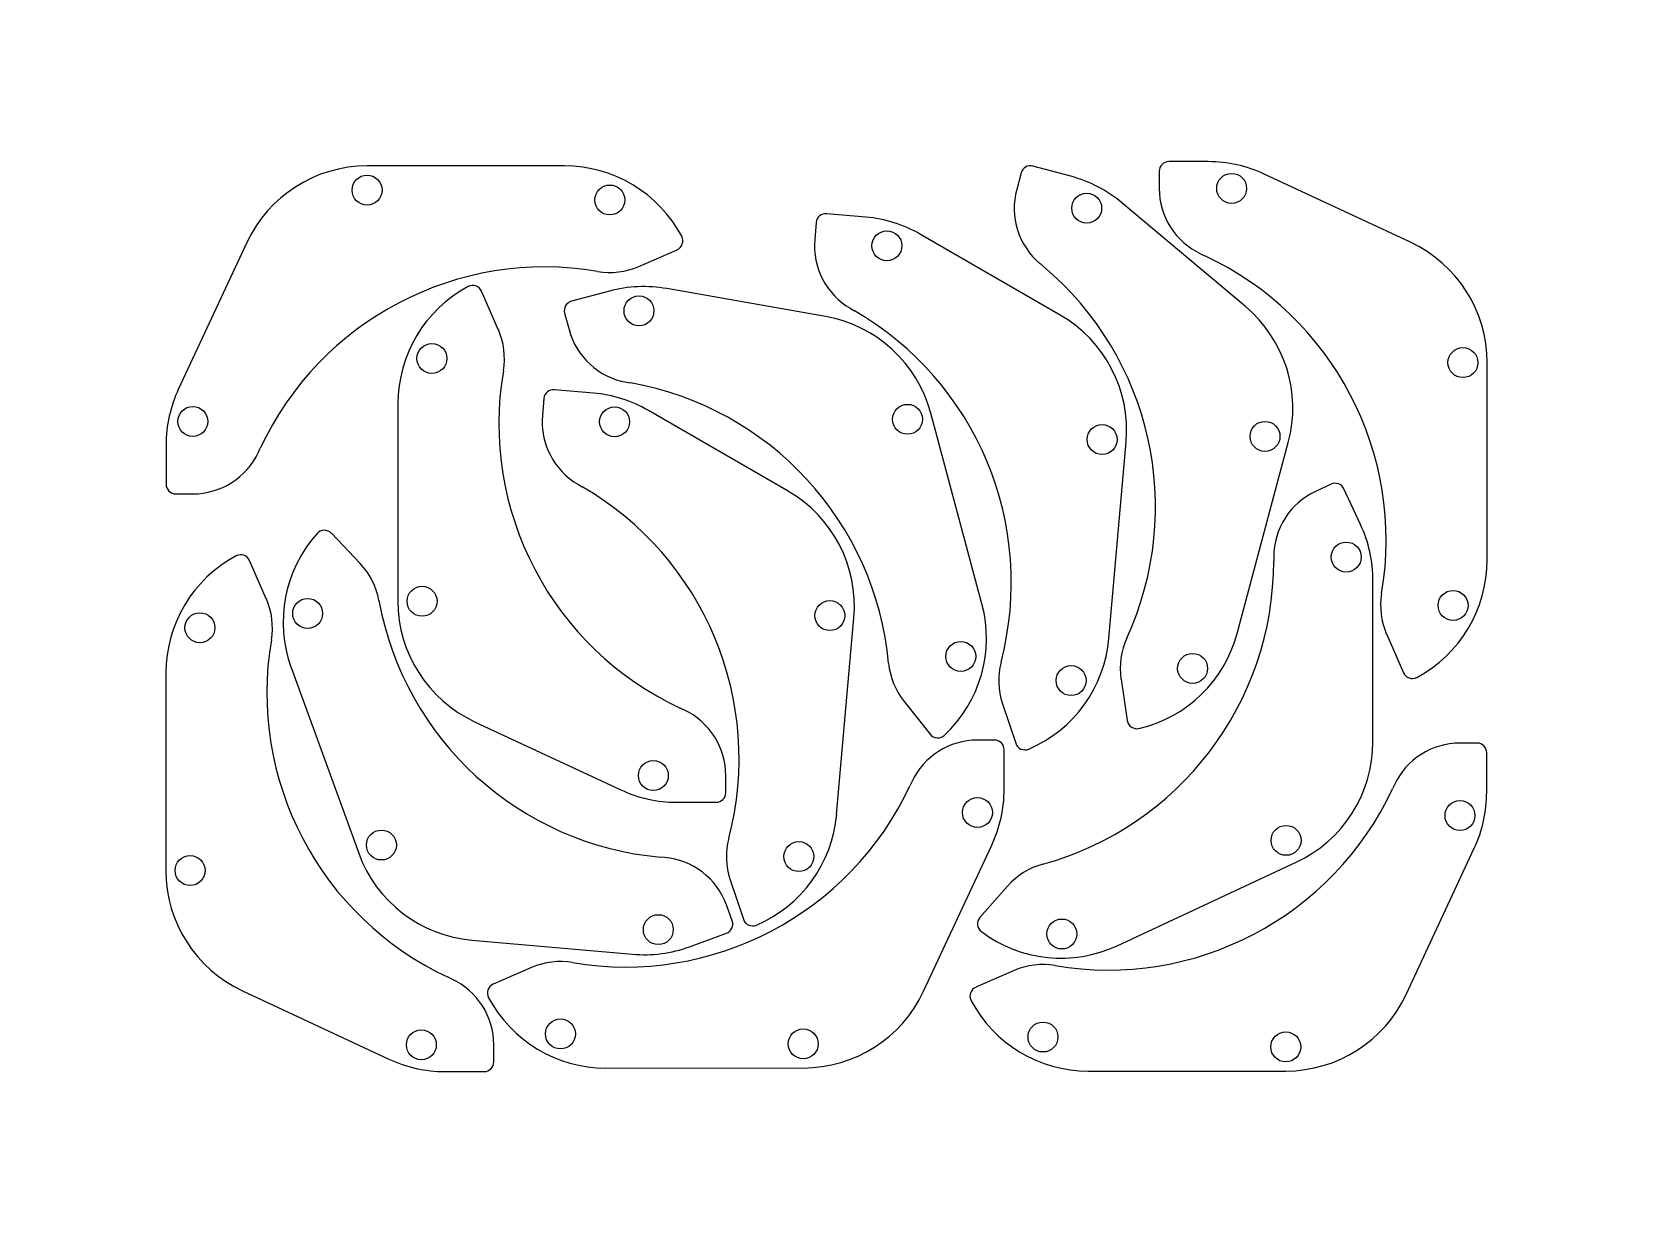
# Model space of a CAD drawing. Header units: millimetres. Extents: x -26 to 303, y -26 to 217.
import ezdxf

# ---------------------------------------------------------------- set-up
doc = ezdxf.new("R2010")
doc.units = ezdxf.units.MM

# ---------------------------------------------------------------- blocks, each defined once
blk = doc.blocks.new('block 1')
at = {"color": 7, "linetype": 'Continuous', "lineweight": 25}
for p, q in [((18.37, 96.02), (19.34, 104.61)), ((-7.32, 93.1), (-27.77, 57.69)), ((-26.48, 28.17), (-7.33, 0.82)), ((12.29, 8.6), (11.78, 9.33)), ((1.45, -7.23), (8.49, -11.29)), ((11.22, -10.56), (12.99, -7.5))]:
    blk.add_line(p, q, dxfattribs=at)
for centre in [(3.47, 97.7), (-23.44, 55.19), (0, 0)]:
    blk.add_circle(centre, 3.1, dxfattribs=at)
for centre, radius, start, end in [((16.49, 79.35), 27.5, 88.0645, 150), ((17.35, 104.84), 2, 353.5661, 88.0645), ((3.47, 97.7), 15, 320.3106, 353.5661), ((65.03, 46.61), 65, 140.3106, 215), ((-3.95, 43.94), 27.5, 150, 215), ((0, 0), 15, 330, 35), ((15.2, 16.59), 27.5, 215, 240), ((9.49, -9.56), 2, 240, 330)]:
    blk.add_arc(centre, radius, start, end, dxfattribs=at)

msp = doc.modelspace()

# ---------------------------------------------------------------- block references
for p, rotation in [((7.64, 136.64), 300), ((222.75, 184.89), 210), ((192.73, 180.79), 195), ((151.36, 173), 205), ((100.03, 159.53), 225), ((103, 63.33), 30), ((94.98, 136.56), 205), ((246.47, 108.57), 145), ((104.03, 31.43), 49.99999999999999), ((54.96, 7.59), 30), ((170.11, 55.68), 120), ((270.03, 55.05), 120)]:
    msp.add_blockref('block 1', p, dxfattribs=dict(rotation=rotation))

doc.saveas('drawing.dxf')
